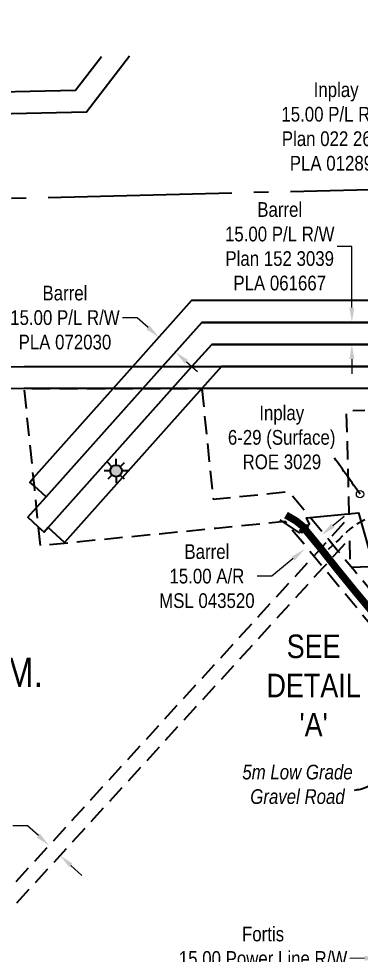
# Model space of a CAD drawing. Extents: x 613870 to 617840, y 5891672 to 5894562.
# Drawn here: x 614397 to 614629, y 5892108 to 5892744 of the extents above; entities that cross this region are included whole.
import ezdxf

# ---------------------------------------------------------------- set-up
doc = ezdxf.new("R2010")
doc.units = 0
doc.header["$LTSCALE"] = 5
doc.header["$PDSIZE"] = 0.5
for name, pattern in [('foc-ACCESSROAD', [3.75, 2.5, -1.25]), ('foc-QUARTERLINE', [33, 25, -3, 2, -3]), ('UG_PIPE', [1.875, 1.25, -0.625])]:
    doc.linetypes.add(name, pattern=pattern)
doc.layers.get('Defpoints').update_dxf_attribs({"color": 9})
for name, color, linetype in [('AS-FENCE', 48, 'foc-FENCE'), ('AS-PIPE-UG', 44, 'UG_PIPE'), ('AS-ROADS', 254, 'Continuous'), ('C-SYMBOL', 7, 'Continuous'), ('DETAIL-T', 7, 'Continuous'), ('F-AR', 190, 'foc-ACCESSROAD'), ('F-RW', 190, 'Continuous'), ('F-WS', 190, 'foc-ACCESSROAD'), ('F-WS-S', 8, 'Continuous'), ('L-QSEC', 8, 'foc-QUARTERLINE')]:
    doc.layers.add(name, color=color, linetype=linetype)
for name, color, linetype, lineweight in [('AS-GENERAL', 48, 'Continuous', 18), ('C-RW-T', 13, 'Continuous', 9), ('F-AR-T', 190, 'Continuous', 9), ('F-EZE-T', 190, 'Continuous', 9), ('F-RW-T', 190, 'Continuous', 9), ('F-WS-T', 190, 'Continuous', 9), ('T-TEXT', 48, 'Continuous', 18)]:
    doc.layers.add(name, color=color, linetype=linetype, lineweight=lineweight)
doc.styles.add('175L', font='ARIALN.TTF', dxfattribs={"height": 20})
doc.styles.add('80CG', font='ARIALN.TTF', dxfattribs={"height": 10})
doc.styles.add('80L', font='ARIALN.TTF', dxfattribs={"height": 10})
doc.styles.add('foc-LtypeFont', font='ARIALN.TTF', dxfattribs={"height": 7.35})
doc.linetypes.add('foc-FENCE', pattern='A,10,-1,["X",foc-LtypeFont,S=0.2,R=0,X=-0.625,Y=-0.75],-1.24', length=12.24)
doc.dimstyles.new('Compass 5 000', dxfattribs={"dimscale": 5, "dimtxt": 9, "dimasz": 2, "dimexe": 0.2, "dimexo": 0.0625, "dimgap": 0.5, "dimtad": 0, "dimtih": 1, "dimtoh": 1, "dimzin": 0, "dimdsep": 46, "dimtxsty": '80CG', "dimcen": 0.1, "dimse1": 1, "dimse2": 1, "dimclrd": 256, "dimclrt": 256, "dimaunit": 1, "dimadec": 4, "dimazin": 0, "dimtfac": 0.06, "dimtofl": 0, "dimtmove": 0, "dimatfit": 1, "dimfxl": 0.2, "dimtolj": 1, "dimtzin": 0, "dimlwd": -1, "dimarcsym": 0})

# ---------------------------------------------------------------- blocks, each defined once
blk = doc.blocks.new('*D450')
at = {"layer": 'C-RW-T', "transparency": 16777216}
for p, q in [((614661.87, 5892670.53), (614651.88, 5892670.8)), ((614696.74, 5892669.6), (614706.74, 5892669.33))]:
    blk.add_line(p, q, dxfattribs=at)
for points in [[(614661.92, 5892672.19), (614661.83, 5892668.86), (614671.87, 5892670.26)], [(614696.79, 5892671.26), (614696.7, 5892667.93), (614686.74, 5892669.86)]]:
    blk.add_solid(points, dxfattribs=at)
at = {"layer": 'Defpoints', "color": 0, "transparency": 16777216}
for p in [(614686.74, 5892669.86), (614670.09, 5892603.78), (614684.97, 5892603.38)]:
    blk.add_point(p, dxfattribs=at)
at = {"layer": 'C-RW-T', "transparency": 16777216, "insert": (614612.79, 5892670.8), "char_height": 10, "attachment_point": 5, "style": '80CG'}
blk.add_mtext('\\A1;Inplay\\P15.00 P/L R/W\\PPlan 022 2650\\PPLA 012894', dxfattribs=at)
blk = doc.blocks.new('*D455')
at = {"layer": 'Defpoints', "color": 0, "transparency": 16777216}
for p in [(614595.68, 5892401.65), (614584.13, 5892392.07), (614591.35, 5892383.37)]:
    blk.add_point(p, dxfattribs=at)
at = {"layer": 'F-AR-T', "transparency": 16777216}
for p, q in [((614610.59, 5892399.34), (614618.29, 5892405.72)), ((614583.65, 5892376.98), (614569.11, 5892364.92)), ((614569.11, 5892364.92), (614559.11, 5892364.92))]:
    blk.add_line(p, q, dxfattribs=at)
for points in [[(614609.53, 5892400.62), (614611.66, 5892398.05), (614602.9, 5892392.95)], [(614582.59, 5892378.27), (614584.71, 5892375.7), (614591.35, 5892383.37)]]:
    blk.add_solid(points, dxfattribs=at)
at = {"layer": 'F-AR-T', "transparency": 16777216, "insert": (614524.84, 5892364.92), "char_height": 10, "attachment_point": 5, "style": '80CG'}
blk.add_mtext('\\A1;Barrel\\P15.00 A/R\\PMSL 043520', dxfattribs=at)
blk = doc.blocks.new('*D459')
at = {"layer": 'Defpoints', "color": 0, "transparency": 16777216}
for p in [(614417.53, 5892181.72), (614189.1, 5891931.96), (614196.52, 5891925.18)]:
    blk.add_point(p, dxfattribs=at)
at = {"layer": 'F-AR-T', "transparency": 16777216}
for p, q in [((614402.78, 5892195.22), (614392.78, 5892195.22)), ((614410.15, 5892188.47), (614402.78, 5892195.22)), ((614432.33, 5892168.19), (614439.71, 5892161.44))]:
    blk.add_line(p, q, dxfattribs=at)
for points in [[(614411.28, 5892189.7), (614409.03, 5892187.24), (614417.53, 5892181.72)], [(614433.45, 5892169.42), (614431.21, 5892166.96), (614424.95, 5892174.93)]]:
    blk.add_solid(points, dxfattribs=at)
at = {"layer": 'F-AR-T', "transparency": 16777216, "insert": (614337.78, 5892195.22), "char_height": 10, "attachment_point": 5, "style": '80CG'}
blk.add_mtext('\\A1;Inplay\\P10.06 Flow Line R/W\\PROE 3029', dxfattribs=at)
blk = doc.blocks.new('*D463')
at = {"layer": 'Defpoints', "color": 0, "transparency": 16777216}
for p in [(614642.19, 5892105.21), (614642.24, 5892102.67), (614657.23, 5892102.97)]:
    blk.add_point(p, dxfattribs=at)
at = {"layer": 'F-EZE-T', "transparency": 16777216}
for p, q in [((614632.19, 5892105.01), (614622.19, 5892104.81)), ((614667.18, 5892105.72), (614677.18, 5892105.92))]:
    blk.add_line(p, q, dxfattribs=at)
for points in [[(614632.16, 5892106.68), (614632.23, 5892103.35), (614642.19, 5892105.21)], [(614667.15, 5892107.38), (614667.21, 5892104.05), (614657.18, 5892105.51)]]:
    blk.add_solid(points, dxfattribs=at)
at = {"layer": 'F-EZE-T', "transparency": 16777216, "insert": (614563.05, 5892104.81), "char_height": 10, "attachment_point": 5, "style": '80CG'}
blk.add_mtext('\\A1;Fortis\\P15.00 Power Line R/W\\PEZE 060258', dxfattribs=at)
blk = doc.blocks.new('*D476')
at = {"layer": 'Defpoints', "color": 0, "transparency": 16777216}
for p in [(614600.96, 5892537.6), (614623.5, 5892537.61), (614600.96, 5892522.6)]:
    blk.add_point(p, dxfattribs=at)
at = {"layer": 'F-RW-T', "transparency": 16777216}
for p, q in [((614623.49, 5892589.29), (614613.49, 5892589.29)), ((614623.5, 5892547.61), (614623.49, 5892589.29)), ((614623.5, 5892512.6), (614623.5, 5892502.6))]:
    blk.add_line(p, q, dxfattribs=at)
for points in [[(614625.16, 5892547.61), (614621.83, 5892547.61), (614623.5, 5892537.61)], [(614625.17, 5892512.6), (614621.83, 5892512.6), (614623.5, 5892522.6)]]:
    blk.add_solid(points, dxfattribs=at)
at = {"layer": 'F-RW-T', "transparency": 16777216, "insert": (614574.4, 5892589.29), "char_height": 10, "attachment_point": 5, "style": '80CG'}
blk.add_mtext('\\A1;Barrel\\P15.00 P/L R/W\\PPlan 152 3039\\PPLA 061667', dxfattribs=at)
blk = doc.blocks.new('*D477')
at = {"layer": 'Defpoints', "color": 0, "transparency": 16777216}
for p in [(614499.47, 5892535.56), (614492.24, 5892527.47), (614510.66, 5892525.56)]:
    blk.add_point(p, dxfattribs=at)
at = {"layer": 'F-RW-T', "transparency": 16777216}
for p, q in [((614477.33, 5892540.79), (614467.33, 5892540.79)), ((614484.78, 5892534.13), (614477.33, 5892540.79)), ((614510.89, 5892510.8), (614518.35, 5892504.14))]:
    blk.add_line(p, q, dxfattribs=at)
for points in [[(614485.89, 5892535.37), (614483.67, 5892532.89), (614492.24, 5892527.47)], [(614512, 5892512.05), (614509.78, 5892509.56), (614503.43, 5892517.47)]]:
    blk.add_solid(points, dxfattribs=at)
at = {"layer": 'F-RW-T', "transparency": 16777216, "insert": (614428.24, 5892540.79), "char_height": 10, "attachment_point": 5, "style": '80CG'}
blk.add_mtext('\\A1;Barrel\\P15.00 P/L R/W\\PPLA 072030', dxfattribs=at)
blk = doc.blocks.new('GAS')
h = blk.add_hatch(color=255)
h.dxf.hatch_style = 1
edge = h.paths.add_edge_path()
edge.add_arc((0, 0), 0.9, 0, 360)
for p, q in [((0, 0.81), (0, 1.62)), ((-0.81, 0), (-1.62, 0)), ((-0.57, 0.57), (-1.14, 1.14)), ((0.57, 0.57), (1.14, 1.14)), ((1.62, 0), (0.81, 0)), ((-0.57, -0.57), (-1.14, -1.14)), ((0, -0.81), (0, -1.62)), ((1.14, -1.14), (0.57, -0.57))]:
    blk.add_line(p, q)
blk.add_circle((0, 0), 0.8)

msp = doc.modelspace()

# ---------------------------------------------------------------- hatches: boundary and pattern name
at = {"layer": 'AS-GENERAL'}
h = msp.add_hatch(color=256, dxfattribs=at)
h.dxf.hatch_style = 1
h.paths.add_polyline_path([(614587.925, 5892396.189), (614592.673, 5892400.178), (614594.029, 5892398.467), (614589.507, 5892394.307)])

# ---------------------------------------------------------------- linework, layer by layer
at = {"layer": 'AS-FENCE', "flags": 128}
for points in [[(614593.477, 5892399.295), (614594.741, 5892400.358), (614592.701, 5892404.616), (614628.001, 5892408.032), (614635.322, 5892382.411), (614643.594, 5892352.528), (614649.128, 5892352.667)], [(614574.42, 5892403.184), (614587.587, 5892394.52), (614588.555, 5892395.378)]]:
    msp.add_lwpolyline(points, dxfattribs=at)
at = {"layer": 'AS-GENERAL', "flags": 128}
msp.add_lwpolyline([(614587.925, 5892396.189), (614592.673, 5892400.178), (614594.029, 5892398.467), (614589.507, 5892394.307)], close=True, dxfattribs=at)
at = {"layer": 'AS-PIPE-UG', "flags": 128}
msp.add_lwpolyline([(614673.607, 5892416.165), (614673.391, 5892412.491), (614669.305, 5892412.335), (614663.067, 5892412.365), (614655.925, 5892412.424), (614650.476, 5892412.024), (614644.232, 5892409.777), (614638.056, 5892406.739), (614633.455, 5892403.951), (614626.665, 5892400.142), (614622.309, 5892397.173), (614619.707, 5892394.674), (614614.517, 5892389.702), (614607.383, 5892383.053)], dxfattribs=at)
at = {"layer": 'AS-ROADS', "const_width": 4.998, "flags": 128}
msp.add_lwpolyline([(614578.643, 5892406.531), (614585.334, 5892402.644), (614589.697, 5892399.168), (614602.028, 5892384.189), (614613.174, 5892370.056), (614626.46, 5892353.726), (614636.154, 5892342.092), (614644.065, 5892331.984), (614649.294, 5892324.078), (614653.476, 5892314.845), (614654.623, 5892307.042)], dxfattribs=at)
at = {"layer": 'F-AR', "flags": 128}
msp.add_lwpolyline([(614653.992, 5892478.366), (614726.515, 5892480.133), (614729.114, 5892373.526), (614674.467, 5892372.194), (614664.404, 5892371.949), (614665.002, 5892345.054), (614665.217, 5892335.332), (614665.38, 5892327.95), (614665.717, 5892312.76), (614678.412, 5891849.073), (614679.096, 5891824.076), (614659.018, 5891823.578), (614658.334, 5891848.574), (614656.679, 5891909.014), (614645.398, 5892320.972), (614645.12, 5892333.549), (614644.865, 5892345.118), (614644.223, 5892371.457), (614622.507, 5892370.927), (614622.029, 5892390.533), (614614.246, 5892382.021), (614604.022, 5892370.839), (614329.241, 5892070.298), (614228.895, 5891960.588), (614114.154, 5891835.089), (614090.769, 5891809.514), (614085.247, 5891809.378), (614085.045, 5891818.168), (614100.204, 5891834.745), (614228.447, 5891974.985), (614315.242, 5892069.905), (614597.534, 5892378.659), (614607.757, 5892389.842), (614621.675, 5892405.063), (614619.908, 5892477.535), (614632.313, 5892477.837)], dxfattribs=at)
at = {"layer": 'F-RW'}
for points in [[(614672.653, 5892721.532), (614670.584, 5892628.645), (614668.558, 5892537.62), (614521.404, 5892537.581), (614496.352, 5892509.545), (614494.576, 5892507.558), (614481.161, 5892492.546), (614415.453, 5892419.023), (614407.429, 5892426.176), (614404.274, 5892429.007), (614406.837, 5892431.876), (614461.038, 5892492.541), (614474.448, 5892507.552), (614514.685, 5892552.588), (614654.216, 5892552.626), (614655.567, 5892628.274), (614655.579, 5892628.984), (614657.614, 5892721.314)], [(614472.091, 5892718.626), (614443.011, 5892680.598), (614065.373, 5892672.302), (614065.027, 5892687.307), (614435.475, 5892695.444), (614453.007, 5892718.349)], [(614668.224, 5892522.611), (614528.11, 5892522.575), (614514.693, 5892507.563), (614501.276, 5892492.55), (614416.74, 5892397.969), (614414.07, 5892394.982), (614410.268, 5892398.377), (614402.887, 5892404.979), (614408.893, 5892411.697), (614415.453, 5892419.023), (614481.161, 5892492.546), (614494.576, 5892507.558), (614496.352, 5892509.545), (614521.404, 5892537.581), (614668.558, 5892537.62)], [(614891.941, 5891954.147), (614880.353, 5892464.833), (614879.93, 5892480.266), (614875.2, 5892481.132), (614730.424, 5892507.62), (614682.583, 5892507.608), (614668.032, 5892507.603), (614534.86, 5892507.568), (614521.439, 5892492.557), (614427.929, 5892387.965), (614416.74, 5892397.969), (614501.276, 5892492.55), (614514.693, 5892507.563), (614528.11, 5892522.575), (614668.224, 5892522.611), (614682.87, 5892522.615), (614731.784, 5892522.629), (614731.784, 5892522.629), (614874.844, 5892496.454), (614894.657, 5892492.828), (614895.004, 5892477.508), (614895.468, 5892462.166), (614906.769, 5891961.676)], [(614069.17, 5892507.446), (614400.6, 5892507.533), (614441.091, 5892507.544), (614474.448, 5892507.552), (614494.576, 5892507.558), (614514.693, 5892507.563), (614521.434, 5892507.565), (614534.86, 5892507.568), (614668.032, 5892507.603), (614682.583, 5892507.608), (614730.424, 5892507.62), (614875.2, 5892481.132), (614879.93, 5892480.266), (614895.004, 5892477.508), (614913.094, 5892474.198), (614923.129, 5892472.361), (614926.177, 5892471.804), (615074.893, 5892444.595)], [(615269.67, 5892393.216), (614923.476, 5892457.042), (614913.44, 5892458.878), (614895.35, 5892462.188), (614880.275, 5892464.945), (614875.556, 5892465.809), (614729.064, 5892492.611), (614682.297, 5892492.599), (614668.191, 5892492.596), (614667.557, 5892492.596), (614521.439, 5892492.557), (614501.276, 5892492.55), (614481.161, 5892492.546), (614461.038, 5892492.541), (614441.094, 5892492.536), (614400.604, 5892492.524), (614069.515, 5892492.437)]]:
    msp.add_lwpolyline(points, dxfattribs=at)
at = {"layer": 'F-WS', "flags": 128}
msp.add_lwpolyline([(614521.439, 5892492.557), (614529.033, 5892417.324), (614580.667, 5892422.492), (614607.757, 5892389.842), (614614.246, 5892382.021), (614624.339, 5892369.858), (614644.865, 5892345.118), (614645.12, 5892333.549), (614645.398, 5892320.972), (614638.258, 5892329.577), (614612.788, 5892360.274), (614604.022, 5892370.839), (614597.534, 5892378.659), (614578.067, 5892402.12), (614531.052, 5892397.415), (614411.563, 5892385.676), (614410.268, 5892398.377), (614408.893, 5892411.697), (614407.429, 5892426.176), (614406.837, 5892431.876), (614400.604, 5892492.524), (614441.094, 5892492.536), (614461.038, 5892492.541), (614481.161, 5892492.546), (614501.276, 5892492.55), (614521.439, 5892492.557)], close=True, dxfattribs=at)
at = {"layer": 'L-QSEC', "flags": 128}
msp.add_lwpolyline([(614871.659, 5892633.618), (614066.721, 5892613.763)], dxfattribs=at)

# ---------------------------------------------------------------- block references
at = {"layer": 'F-WS-S', "xscale": 4.998078749999996, "yscale": 4.998078749999996, "zscale": 4.998078749999996}
msp.add_blockref('GAS', (614463.067, 5892436.567), dxfattribs=at)

# ---------------------------------------------------------------- texts
at = {"layer": 'DETAIL-T', "color": 3, "insert": (614597.474, 5892290.577), "char_height": 15.9939, "width": 63.61167, "attachment_point": 5, "style": '80CG'}
msp.add_mtext("SEE\\PDETAIL\\P'A'", dxfattribs=at)
at = {"layer": 'F-WS-T', "insert": (614538.88, 5892481.042), "char_height": 9.99621, "attachment_point": 1, "style": '80L'}
msp.add_mtext_dynamic_manual_height_columns('\\pi21.614;Inplay\\P\\pi0.25454;6-29 (Surface)\\P\\pi10.261;ROE 3029', width=72.59633, gutter_width=49.981, heights=[0], dxfattribs=at)
at = {"layer": 'T-TEXT', "insert": (614586.506, 5892236.696), "char_height": 9.99616, "width": 74.92113, "attachment_point": 2, "style": '80L'}
msp.add_mtext('{\\fArial Narrow|b0|i1|c0|p34;5m Low Grade Gravel Road}', dxfattribs=at)

# ---------------------------------------------------------------- dimensions: what is measured, and where the dimension line sits
at = {"layer": 'C-RW-T'}
dim = msp.add_linear_dim(base=(614686.745, 5892669.863), p1=(614670.094, 5892603.776), p2=(614684.968, 5892603.378), angle=358.469249, text='Inplay\\P15.00 P/L R/W\\PPlan 022 2650\\PPLA 012894', dimstyle='Compass 5 000', dxfattribs=at)
dim.commit()
dim.dimension.update_dxf_attribs({"geometry": '*D450', "text_midpoint": (614612.792, 5892670.795), "dimtype": 161})
at = {"layer": 'F-AR-T'}
for base, p1, p2, angle, text, picture, middle in [((614591.347, 5892383.369), (614595.683, 5892401.649), (614584.132, 5892392.066), 219.678878, 'Barrel\\P15.00 A/R\\PMSL 043520', '*D455', (614524.839, 5892364.924)), ((614417.533, 5892181.719), (614196.521, 5891925.177), (614189.104, 5891931.962), 137.55373, 'Inplay\\P10.06 Flow Line R/W\\PROE 3029', '*D459', (614337.775, 5892195.217))]:
    dim = msp.add_linear_dim(base=base, p1=p1, p2=p2, angle=angle, text=text, dimstyle='Compass 5 000', dxfattribs=at)
    dim.commit()
    dim.dimension.update_dxf_attribs({"geometry": picture, "text_midpoint": middle, "dimtype": 161})
at = {"layer": 'F-EZE-T'}
dim = msp.add_aligned_dim(p1=(614657.232, 5892102.968), p2=(614642.242, 5892102.667), distance=-2.548, text='Fortis\\P15.00 Power Line R/W\\PEZE 060258', dimstyle='Compass 5 000', dxfattribs=at)
dim.commit()
dim.dimension.update_dxf_attribs({"geometry": '*D463', "text_midpoint": (614563.054, 5892104.814)})
at = {"layer": 'F-RW-T'}
dim = msp.add_linear_dim(base=(614623.497, 5892537.608), p1=(614600.961, 5892522.595), p2=(614600.958, 5892537.604), angle=90.010526, text='Barrel\\P15.00 P/L R/W\\PPlan 152 3039\\PPLA 061667', dimstyle='Compass 5 000', dxfattribs=at)
dim.commit()
dim.dimension.update_dxf_attribs({"geometry": '*D476', "text_midpoint": (614574.402, 5892589.289), "dimtype": 161})
dim = msp.add_aligned_dim(p1=(614510.662, 5892525.559), p2=(614499.472, 5892535.559), distance=10.852, text='Barrel\\P15.00 P/L R/W\\PPLA 072030', dimstyle='Compass 5 000', dxfattribs=at)
dim.commit()
dim.dimension.update_dxf_attribs({"geometry": '*D477', "text_midpoint": (614428.242, 5892540.793)})

# ---------------------------------------------------------------- leaders
at = {"layer": 'F-WS-T', "path_type": 1}
msp.add_leader([(614629.052, 5892420.778), (614611.602, 5892445.496)], dimstyle='Compass 5 000', override={"dimgap": 0.5, "dimtad": 0, "dimldrblk": 'Small'}, dxfattribs=at)
at = {"layer": 'T-TEXT', "path_type": 1}
msp.add_leader([(614655.815, 5892240.169), (614629.348, 5892219.942), (614625.066, 5892219.164)], dimstyle='Compass 5 000', override={"dimgap": 0.5, "dimtad": 0}, dxfattribs=at)

# ---------------------------------------------------------------- next in the draw order: texts
at = {"layer": 'C-SYMBOL', "color": 3, "insert": (614266.905, 5892309.504), "char_height": 19.99236, "width": 294.23054, "attachment_point": 2, "style": '175L', "bg_fill": 3, "box_fill_scale": 1.15, "bg_fill_color": 256, "bg_fill_true_color": 256, "bg_fill_transparency": 0}
msp.add_mtext('S.W.1/4 Sec. 29-48-9-W.5M.', dxfattribs=at)

doc.saveas('drawing.dxf')
